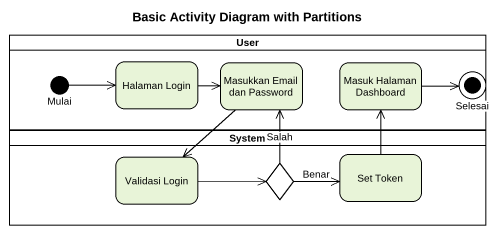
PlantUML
@startuml
title Basic Activity Diagram with Partitions
hide empty description
state User <<partition>> {
  state Mulai <<start>>
  state "Halaman Login" as Halaman_Login
  state "Masukkan Email dan Password" as Masukkan_Email_dan_Password
  state "Masuk Halaman Dashboard" as Masuk_Halaman_Dashboard
  state Selesai <<end>>
}
state System <<partition>> {
  state "Validasi Login" as Validasi_Login
  state choice1 <<choice>>
  state "Set Token" as Set_Token
}
Mulai -right-> Halaman_Login
Halaman_Login -right-> Masukkan_Email_dan_Password
Masukkan_Email_dan_Password --> Validasi_Login
Masuk_Halaman_Dashboard -right-> Selesai
Validasi_Login -right-> choice1
choice1 -up-> Masukkan_Email_dan_Password : Salah
choice1 -right-> Set_Token : Benar
Set_Token -up-> Masuk_Halaman_Dashboard
@enduml
